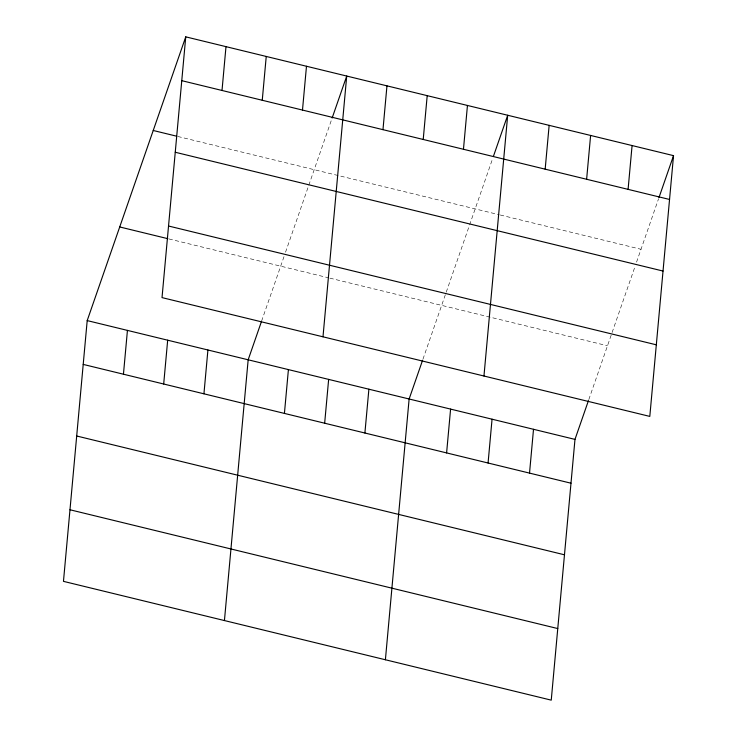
<?xml version="1.0" encoding="UTF-8"?>
<svg xmlns="http://www.w3.org/2000/svg" width="737" height="737" viewBox="0 0 737 737"><rect width="100%" height="100%" fill="white"/><g stroke="black" fill="none" stroke-linecap="round" stroke-linejoin="round"><path stroke-width="0.55" stroke-dasharray="3.69 2.76" d="M261.617 321.046L284.04 256.513M285.523 252.229L331.77 119.099M422.964 359.177L469.211 226.038M469.58 224.969L492.74 158.308M588.808 399.565L635.054 266.435M636.547 262.142L658.583 198.695M177.82 136.474L499.17 214.734M500.257 215.001L641.015 249.281M168.902 238.935L328.757 277.867M329.872 278.144L607.5 345.754"/><path stroke-width="1.11" d="M185.752 36.85L162.02 297.61L649.804 416.405L673.535 155.645L185.752 36.85L87.196 320.595L63.465 581.355L551.248 700.15L574.98 439.39L588.439 400.642M123.448 374.212L127.437 330.397M163.688 384.005L167.677 340.19M222.012 90.467L225.992 46.652M203.937 393.807L207.917 349.992M262.252 100.269L266.241 56.454M224.435 620.554L248.166 359.794L261.248 322.124M302.492 110.062L306.481 66.256M284.418 413.411L288.407 369.596M322.99 336.809L346.722 76.049L332.138 118.031M324.658 423.213L328.647 379.398M382.973 129.666L386.962 85.851M364.898 433.015L368.887 389.2M423.222 139.468L427.202 95.653M385.396 659.762L409.127 399.003L422.587 360.255M463.462 149.27L467.451 105.455M446.604 452.914L450.593 409.099M483.96 376.017L507.692 115.258L493.486 156.152M488.069 463.011L492.058 419.196M545.168 169.169L549.148 125.354M529.525 473.108L533.514 429.293M586.624 179.266L590.613 135.451M628.09 189.363L632.079 145.548M658.961 197.617L673.535 155.645M181.763 80.665L669.546 199.46M153.232 130.486L176.705 136.207M175.249 152.255L663.033 271.05M168.543 226.019L656.317 344.815M119.716 226.959L167.787 238.668M87.196 320.595L574.98 439.39M83.207 364.41L570.991 483.205M76.694 436L564.478 554.795M69.978 509.764L557.762 628.56"/></g></svg>
